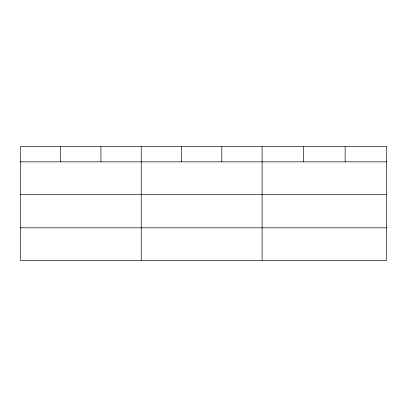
<?xml version="1.0" encoding="UTF-8"?>
<svg xmlns="http://www.w3.org/2000/svg" width="407" height="407" viewBox="0 0 407 407"><rect width="100%" height="100%" fill="white"/><g stroke="black" fill="none" stroke-linecap="round" stroke-linejoin="round"><path stroke-width="0.61" d="M20.35 161.854L386.65 161.854M20.35 194.348L386.65 194.348M20.35 227.823L386.65 227.823M345.136 146.688L345.136 161.854M303.622 146.688L303.622 161.854M262.108 146.688L262.108 260.312M221.815 146.688L221.815 161.854M181.522 146.688L181.522 161.854M141.229 146.688L141.229 260.312M100.936 146.688L100.936 161.854M60.643 146.688L60.643 161.854M386.65 146.688L20.35 146.688L20.35 260.312L386.65 260.312L386.65 146.688"/></g></svg>
